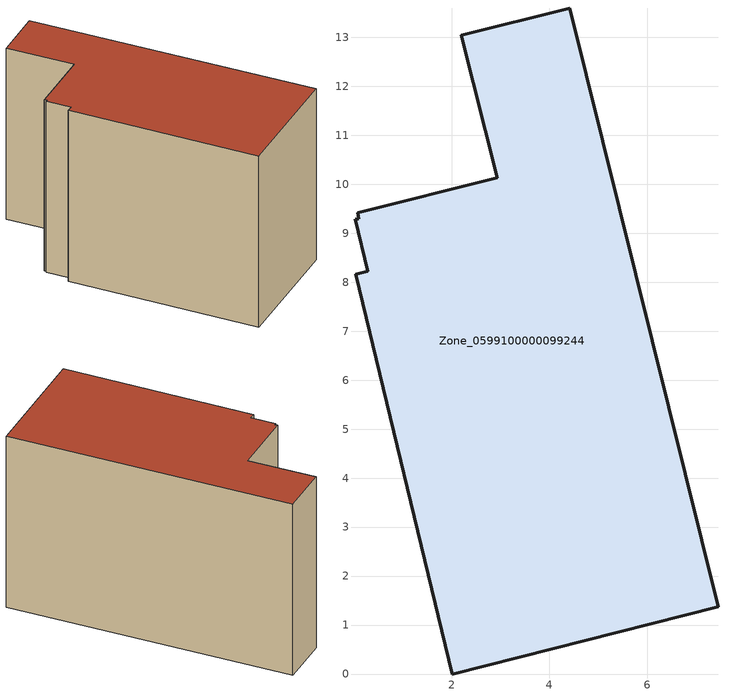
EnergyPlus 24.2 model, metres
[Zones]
Zone_0599100000099244
 floor ground (C_G): 0.03,9.28 0.11,9.3 0.08,9.42 2.94,10.13 2.2,13.04 4.41,13.6 7.45,1.37 2.01,0 0.04,8.16 0.29,8.22 z0
 wall outside (C_F): 0.04,8.16 2.01,0 7.45,1.37 4.41,13.6 2.2,13.04 2.94,10.13 0.08,9.42 0.11,9.3 0.03,9.28 0.29,8.22 0.04,8.16 z0:8.06
 roof outside (C_R): 0.11,9.3 0.03,9.28 0.29,8.22 0.04,8.16 2.01,0 7.45,1.37 4.41,13.6 2.2,13.04 2.94,10.13 0.08,9.42 z8.06
[BUILDING]
Pand.0599100000099244: North Axis=0; Terrain=City; Loads Convergence Tolerance Value=0.04; Temperature Convergence Tolerance Value=0.4; Solar Distribution=FullExterior; Maximum Number of Warmup Days=25; Minimum Number of Warmup Days=1
[Site:Location]
Rotterdam.The.Hague.AP_ZH_NLD Design_Conditions: Latitude=51.96; Longitude=4.45; Time Zone=1; Elevation=-4.5
[SITE:GROUNDTEMPERATURE:BUILDINGSURFACE]
18, 18, 18, 18, 18, 18, 18, 18, 18, 18, 18, 18
[MATERIAL] Thermal Absorptance=0.9; Solar Absorptance=0.7; Visible Absorptance=0.7
Name | Roughness | Thickness | Conductivity | Density | Specific Heat
G.TI.1975-1991 | MediumSmooth | 0.15 | 0.288461 | 540 | 1210
F.TI.1975-1991 | Rough | 0.3 | 0.230769 | 1920 | 840
R.TI.1975-1991 | MediumRough | 0.2 | 0.153846 | 1500 | 1000
[CONSTRUCTION]
C_G: G.TI.1975-1991
C_F: F.TI.1975-1991
C_R: R.TI.1975-1991
[ZONE]
Zone_0599100000099244: Type=1; Multiplier=1; Ceiling Height=Autocalculate; Volume=Autocalculate; Floor Area=autocalculate; Part of Total Floor Area=Yes
[ZONEINFILTRATION:DESIGNFLOWRATE]
Infil_Zone_0599100000099244: Zone or ZoneList or Space or SpaceList=Zone_0599100000099244; Schedule=AlwaysOn; Design Flow Rate Calculation Method=Flow/Area; Flow Rate per Floor Area=0.003; Constant Term Coefficient=1; Temperature Term Coefficient=0; Velocity Term Coefficient=0; Velocity Squared Term Coefficient=0
[HVACTEMPLATE:ZONE:IDEALLOADSAIRSYSTEM]
Zone_0599100000099244: Maximum Heating Supply Air Temperature=50; Minimum Cooling Supply Air Temperature=13; Maximum Heating Supply Air Humidity Ratio=0.0156; Minimum Cooling Supply Air Humidity Ratio=0.0077; Heating Limit=NoLimit; Cooling Limit=NoLimit; Dehumidification Control Type=ConstantSensibleHeatRatio; Cooling Sensible Heat Ratio=0.7; Dehumidification Setpoint=60; Humidification Control Type=None; Humidification Setpoint=30; Outdoor Air Method=None; Outdoor Air Flow Rate per Person=0.00944; Outdoor Air Flow Rate per Zone Floor Area=0; Outdoor Air Flow Rate per Zone=0; Demand Controlled Ventilation Type=None; Outdoor Air Economizer Type=NoEconomizer; Heat Recovery Type=None; Sensible Heat Recovery Effectiveness=0.7; Latent Heat Recovery Effectiveness=0.65
[ZONECONTROL:THERMOSTAT]
ThermostatControl_Zone_0599100000099244: Zone or ZoneList=Zone_0599100000099244; Control Type Schedule=DualSetpointControlType; Control 1=Thermostat_Zone_0599100000099244; Temperature Difference Between Cutout And Setpoint=0
[THERMOSTATSETPOINT:DUALSETPOINT]
Thermostat_Zone_0599100000099244: Heating Setpoint Temperature Schedule=HeatingSetpoint_Zone_0599100000099244; Cooling Setpoint Temperature Schedule=CoolingSetpoint_Zone_0599100000099244
[SCHEDULE:COMPACT]
HeatingSetpoint_Zone_0599100000099244: Through: 12/31, For: AllDays, Until: 24:00, 21
CoolingSetpoint_Zone_0599100000099244: Through: 12/31, For: AllDays, Until: 24:00, 24
DualSetpointControlType: Through: 12/31, For: AllDays, Until: 24:00, 4
AlwaysOn: Through: 12/31, For: AllDays, Until: 24:00, 1
